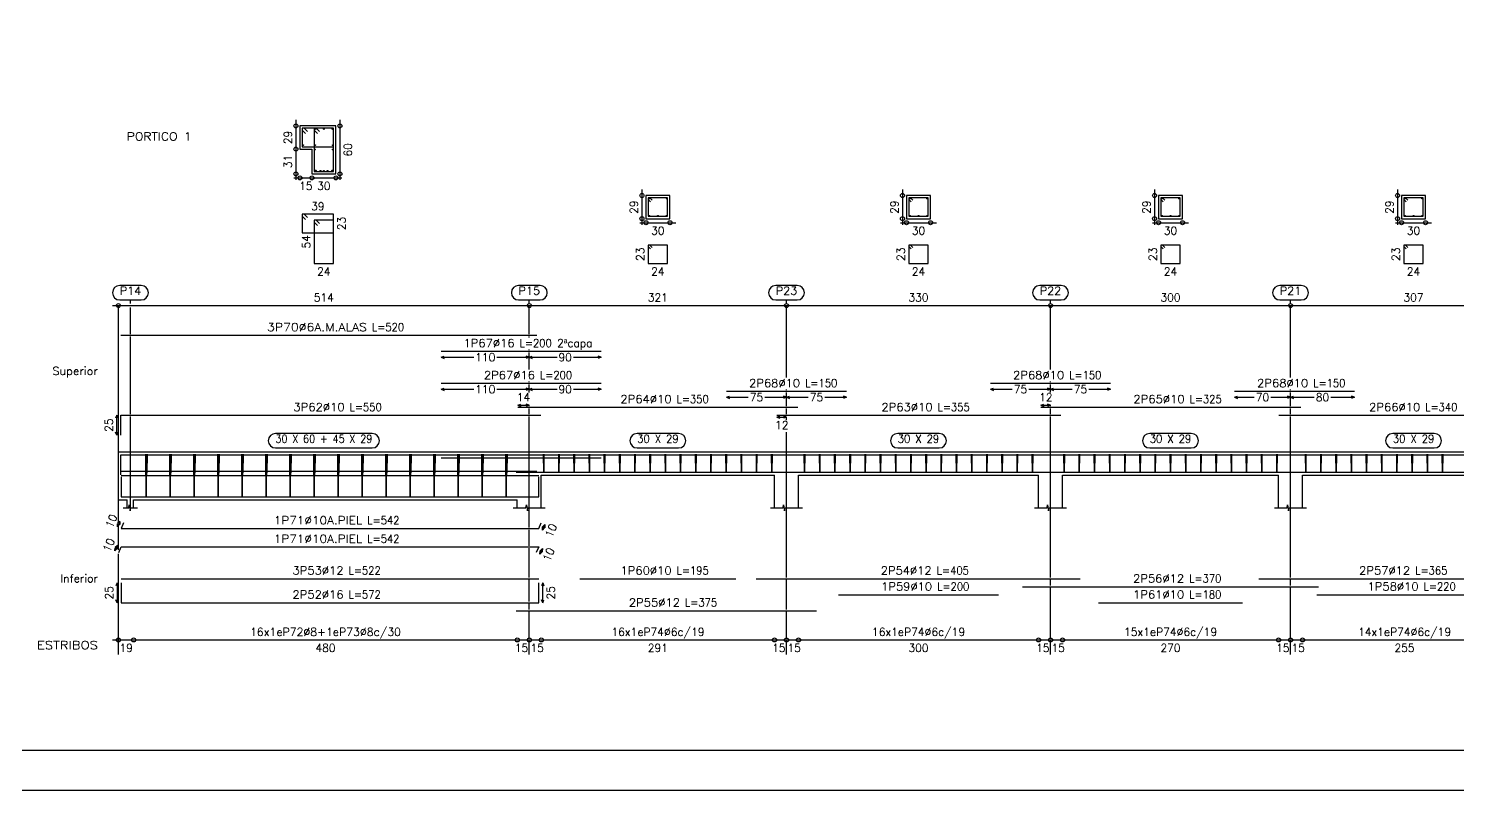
# Model space of a CAD drawing. Header units: millimetres. Extents: x 709.5 to 769, y 350.8 to 392.8.
# Drawn here: x 725.23 to 743.09, y 350.78 to 360.31 of the extents above; entities that cross this region are included whole.
import ezdxf
from ezdxf.enums import TextEntityAlignment as Align

# ---------------------------------------------------------------- set-up
doc = ezdxf.new("R2010")
doc.units = ezdxf.units.MM
doc.linetypes.add('CYPELINEA', pattern=[0])
for name, color, linetype in [('015', 1, 'Continuous'), ('07', 6, 'Continuous'), ('ARM_DENTRO_VIGA', 5, 'Continuous'), ('ARM_ESTRIBOS', 1, 'Continuous'), ('ARM_LONGITUDES', 3, 'CYPELINEA'), ('ARM_TEXTOS', 3, 'CYPELINEA'), ('COT_ARM', 3, 'CYPELINEA'), ('COT_COTAS', 3, 'CYPELINEA'), ('COT_EST', 3, 'CYPELINEA'), ('COT_LIN_APOYOS', 2, 'CYPELINEA'), ('COT_LIN_AUX_COTA', 2, 'CYPELINEA'), ('REF_ESCALA', 3, 'CYPELINEA'), ('REF_NOMBRE', 3, 'CYPELINEA'), ('REF_REFERENCIA', 3, 'CYPELINEA'), ('SEC_CONTORNOS', 2, 'Continuous'), ('SEC_DIM_VIGA', 3, 'CYPELINEA'), ('TXT_EST', 3, 'CYPELINEA'), ('TXT_LONG', 3, 'CYPELINEA')]:
    doc.layers.add(name, color=color, linetype=linetype)
doc.styles.get("Standard").update_dxf_attribs({"font": 'romans.shx'})

# ---------------------------------------------------------------- blocks, each defined once
blk = doc.blocks.new('A0H')
at = {"layer": '015'}
blk.add_lwpolyline([(-1179, -10), (-1179, 831), (10, 831), (10, -10)], close=True, dxfattribs=at)
at = {"layer": '07'}
blk.add_lwpolyline([(-1154, 0), (-1154, 821), (0, 821), (0, 0)], close=True, dxfattribs=at)

msp = doc.modelspace()

# ---------------------------------------------------------------- linework, layer by layer
at = {"layer": 'ARM_DENTRO_VIGA'}
for p, q in [((728.804, 359.052), (728.819, 359.052)), ((728.812, 359.06), (728.812, 359.045)), ((728.911, 359.052), (728.926, 359.052)), ((728.919, 359.06), (728.919, 359.045)), ((729.018, 359.052), (729.033, 359.052)), ((729.026, 359.06), (729.026, 359.045)), ((728.655, 358.85), (728.664, 358.85)), ((728.66, 358.855), (728.66, 358.846)), ((728.799, 358.795), (728.814, 358.795)), ((728.805, 358.85), (728.814, 358.85)), ((728.807, 358.803), (728.807, 358.788)), ((728.81, 358.855), (728.81, 358.846)), ((729.023, 358.85), (729.032, 358.85)), ((729.023, 358.795), (729.038, 358.795)), ((729.028, 358.855), (729.028, 358.846)), ((729.031, 358.803), (729.031, 358.788)), ((728.803, 358.528), (728.827, 358.528)), ((728.815, 358.54), (728.815, 358.516)), ((728.866, 358.528), (728.884, 358.528)), ((728.875, 358.537), (728.875, 358.519)), ((728.91, 358.528), (728.928, 358.528)), ((728.919, 358.537), (728.919, 358.519)), ((728.954, 358.528), (728.972, 358.528)), ((728.963, 358.537), (728.963, 358.519)), ((729.011, 358.528), (729.035, 358.528)), ((729.023, 358.54), (729.023, 358.516)), ((732.977, 358.184), (732.992, 358.184)), ((732.985, 358.192), (732.985, 358.177)), ((733.195, 358.184), (733.21, 358.184)), ((733.203, 358.192), (733.203, 358.177)), ((736.234, 358.184), (736.249, 358.184)), ((736.242, 358.192), (736.242, 358.177)), ((736.452, 358.184), (736.467, 358.184)), ((736.46, 358.192), (736.46, 358.177)), ((739.384, 358.184), (739.399, 358.184)), ((739.392, 358.192), (739.392, 358.177)), ((739.602, 358.184), (739.617, 358.184)), ((739.61, 358.192), (739.61, 358.177)), ((742.422, 358.184), (742.437, 358.184)), ((742.429, 358.192), (742.429, 358.177)), ((742.64, 358.184), (742.655, 358.184)), ((742.647, 358.192), (742.647, 358.177)), ((732.977, 357.966), (732.995, 357.966)), ((732.986, 357.975), (732.986, 357.957)), ((733.086, 357.966), (733.101, 357.966)), ((733.094, 357.974), (733.094, 357.959)), ((733.193, 357.966), (733.211, 357.966)), ((733.202, 357.975), (733.202, 357.957)), ((736.234, 357.966), (736.252, 357.966)), ((736.243, 357.975), (736.243, 357.957)), ((736.343, 357.966), (736.358, 357.966)), ((736.351, 357.974), (736.351, 357.959)), ((736.45, 357.966), (736.468, 357.966)), ((736.459, 357.975), (736.459, 357.957)), ((739.384, 357.966), (739.402, 357.966)), ((739.393, 357.975), (739.393, 357.957)), ((739.493, 357.966), (739.508, 357.966)), ((739.501, 357.974), (739.501, 357.959)), ((739.6, 357.966), (739.618, 357.966)), ((739.609, 357.975), (739.609, 357.957)), ((742.421, 357.966), (742.439, 357.966)), ((742.43, 357.975), (742.43, 357.957)), ((742.531, 357.966), (742.546, 357.966)), ((742.538, 357.974), (742.538, 357.959)), ((742.637, 357.966), (742.655, 357.966)), ((742.646, 357.975), (742.646, 357.957))]:
    msp.add_line(p, q, dxfattribs=at)
for points in [[(726.381, 356.473), (731.581, 356.473)], [(730.386, 356.273), (732.386, 356.273)], [(730.386, 355.873), (732.386, 355.873)], [(733.951, 355.773), (735.451, 355.773)], [(737.251, 355.873), (738.751, 355.873)], [(740.301, 355.773), (741.801, 355.773)], [(726.381, 355.223), (726.381, 355.473), (731.631, 355.473)], [(731.344, 355.573), (734.844, 355.573)], [(734.581, 355.473), (738.131, 355.473)], [(737.881, 355.573), (741.131, 355.573)], [(740.856, 355.473), (744.046, 355.473), (744.046, 355.263)], [(726.381, 354.727), (726.381, 354.977), (731.631, 354.977)], [(730.386, 354.977), (732.386, 354.977)], [(730.386, 354.941), (732.386, 354.941)], [(731.344, 354.979), (734.844, 354.979)], [(733.951, 354.979), (735.451, 354.979)], [(734.581, 354.979), (738.131, 354.979)], [(737.251, 354.979), (738.751, 354.979)], [(737.881, 354.979), (741.131, 354.979)], [(740.301, 354.979), (741.801, 354.979)], [(740.606, 354.761), (744.046, 354.761), (744.046, 354.971)], [(740.856, 354.979), (744.046, 354.979), (744.046, 354.769)], [(726.381, 354.775), (731.581, 354.775)], [(726.384, 354.72), (731.604, 354.72)], [(726.384, 354.72), (731.604, 354.72)], [(726.384, 354.703), (726.384, 354.453), (731.604, 354.453), (731.604, 354.703)], [(731.324, 354.761), (735.074, 354.761)], [(732.119, 354.761), (734.069, 354.761)], [(734.321, 354.761), (738.371, 354.761)], [(735.351, 354.761), (737.351, 354.761)], [(737.651, 354.761), (741.351, 354.761)], [(738.601, 354.761), (740.401, 354.761)], [(741.331, 354.761), (743.531, 354.761)], [(726.384, 354.453), (731.604, 354.453)], [(726.414, 354.127), (726.384, 354.057), (731.604, 354.057), (731.634, 354.127)], [(726.354, 353.757), (726.384, 353.827), (731.604, 353.827), (731.574, 353.757)], [(740.606, 353.43), (744.046, 353.43), (744.046, 353.64)], [(726.384, 353.43), (731.604, 353.43)], [(732.119, 353.43), (734.069, 353.43)], [(734.321, 353.43), (738.371, 353.43)], [(726.384, 353.38), (726.384, 353.13), (731.604, 353.13), (731.604, 353.38)], [(737.651, 353.33), (741.351, 353.33)], [(735.351, 353.23), (737.351, 353.23)], [(738.601, 353.13), (740.401, 353.13)], [(741.331, 353.23), (743.531, 353.23)], [(731.324, 353.03), (735.074, 353.03)]]:
    msp.add_lwpolyline(points, dxfattribs=at)
for centre, radius in [((728.812, 359.052), 0.005), ((728.919, 359.052), 0.005), ((729.026, 359.052), 0.005), ((728.66, 358.85), 0.003), ((728.807, 358.795), 0.005), ((728.81, 358.85), 0.003), ((729.028, 358.85), 0.003), ((729.031, 358.795), 0.005), ((728.815, 358.528), 0.008), ((728.875, 358.528), 0.006), ((728.919, 358.528), 0.006), ((728.963, 358.528), 0.006), ((729.023, 358.528), 0.008), ((732.985, 358.184), 0.005), ((733.203, 358.184), 0.005), ((736.242, 358.184), 0.005), ((736.46, 358.184), 0.005), ((739.392, 358.184), 0.005), ((739.61, 358.184), 0.005), ((742.429, 358.184), 0.005), ((742.647, 358.184), 0.005), ((732.986, 357.966), 0.006), ((733.094, 357.966), 0.005), ((733.202, 357.966), 0.006), ((736.243, 357.966), 0.006), ((736.351, 357.966), 0.005), ((736.459, 357.966), 0.006), ((739.393, 357.966), 0.006), ((739.501, 357.966), 0.005), ((739.609, 357.966), 0.006), ((742.43, 357.966), 0.006), ((742.538, 357.966), 0.005), ((742.646, 357.966), 0.006)]:
    msp.add_circle(centre, radius, dxfattribs=at)
at = {"layer": 'ARM_ESTRIBOS'}
for points in [[(728.712, 359.021), (728.673, 359.06), (728.649, 359.06), (728.649, 358.83), (729.039, 358.83), (729.039, 359.06), (728.649, 359.06), (728.649, 359.036), (728.688, 358.997)], [(728.862, 359.021), (728.823, 359.06), (728.799, 359.06), (728.799, 358.52), (729.039, 358.52), (729.039, 359.06), (728.799, 359.06), (728.799, 359.036), (728.838, 358.997)], [(733.021, 358.161), (732.992, 358.19), (732.974, 358.19), (732.974, 357.96), (733.214, 357.96), (733.214, 358.19), (732.974, 358.19), (732.974, 358.172), (733.003, 358.143)], [(736.278, 358.161), (736.249, 358.19), (736.231, 358.19), (736.231, 357.96), (736.471, 357.96), (736.471, 358.19), (736.231, 358.19), (736.231, 358.172), (736.26, 358.143)], [(739.428, 358.161), (739.399, 358.19), (739.381, 358.19), (739.381, 357.96), (739.621, 357.96), (739.621, 358.19), (739.381, 358.19), (739.381, 358.172), (739.41, 358.143)], [(742.466, 358.161), (742.436, 358.19), (742.418, 358.19), (742.418, 357.96), (742.658, 357.96), (742.658, 358.19), (742.418, 358.19), (742.418, 358.172), (742.448, 358.143)], [(728.712, 357.946), (728.673, 357.985), (728.649, 357.985), (728.649, 357.755), (729.039, 357.755), (729.039, 357.985), (728.649, 357.985), (728.649, 357.961), (728.688, 357.922)], [(728.862, 357.871), (728.823, 357.91), (728.799, 357.91), (728.799, 357.37), (729.039, 357.37), (729.039, 357.91), (728.799, 357.91), (728.799, 357.886), (728.838, 357.847)], [(733.021, 357.571), (732.992, 357.6), (732.974, 357.6), (732.974, 357.37), (733.214, 357.37), (733.214, 357.6), (732.974, 357.6), (732.974, 357.582), (733.003, 357.553)], [(736.278, 357.571), (736.249, 357.6), (736.231, 357.6), (736.231, 357.37), (736.471, 357.37), (736.471, 357.6), (736.231, 357.6), (736.231, 357.582), (736.26, 357.553)], [(739.428, 357.571), (739.399, 357.6), (739.381, 357.6), (739.381, 357.37), (739.621, 357.37), (739.621, 357.6), (739.381, 357.6), (739.381, 357.582), (739.41, 357.553)], [(742.466, 357.571), (742.436, 357.6), (742.418, 357.6), (742.418, 357.37), (742.658, 357.37), (742.658, 357.6), (742.418, 357.6), (742.418, 357.582), (742.448, 357.553)], [(726.701, 354.946), (726.701, 354.985), (726.697, 354.445), (726.693, 354.985), (726.693, 354.961), (726.693, 354.922)], [(726.711, 354.946), (726.711, 354.985), (726.707, 354.755), (726.703, 354.985), (726.702, 354.961), (726.702, 354.922)], [(727.001, 354.946), (727.001, 354.985), (726.997, 354.445), (726.993, 354.985), (726.993, 354.961), (726.993, 354.922)], [(727.011, 354.946), (727.011, 354.985), (727.007, 354.755), (727.003, 354.985), (727.002, 354.961), (727.002, 354.922)], [(727.301, 354.946), (727.301, 354.985), (727.297, 354.445), (727.293, 354.985), (727.293, 354.961), (727.293, 354.922)], [(727.311, 354.946), (727.311, 354.985), (727.307, 354.755), (727.303, 354.985), (727.302, 354.961), (727.302, 354.922)], [(727.601, 354.946), (727.601, 354.985), (727.597, 354.445), (727.593, 354.985), (727.593, 354.961), (727.593, 354.922)], [(727.611, 354.946), (727.611, 354.985), (727.607, 354.755), (727.603, 354.985), (727.602, 354.961), (727.602, 354.922)], [(727.901, 354.946), (727.901, 354.985), (727.897, 354.445), (727.893, 354.985), (727.893, 354.961), (727.893, 354.922)], [(727.911, 354.946), (727.911, 354.985), (727.907, 354.755), (727.903, 354.985), (727.902, 354.961), (727.902, 354.922)], [(728.201, 354.946), (728.201, 354.985), (728.197, 354.445), (728.193, 354.985), (728.193, 354.961), (728.193, 354.922)], [(728.211, 354.946), (728.211, 354.985), (728.207, 354.755), (728.203, 354.985), (728.202, 354.961), (728.202, 354.922)], [(728.501, 354.946), (728.501, 354.985), (728.497, 354.445), (728.493, 354.985), (728.493, 354.961), (728.493, 354.922)], [(728.511, 354.946), (728.511, 354.985), (728.507, 354.755), (728.503, 354.985), (728.502, 354.961), (728.502, 354.922)], [(728.801, 354.946), (728.801, 354.985), (728.797, 354.445), (728.793, 354.985), (728.793, 354.961), (728.793, 354.922)], [(728.811, 354.946), (728.811, 354.985), (728.807, 354.755), (728.803, 354.985), (728.802, 354.961), (728.802, 354.922)], [(729.101, 354.946), (729.101, 354.985), (729.097, 354.445), (729.093, 354.985), (729.093, 354.961), (729.093, 354.922)], [(729.111, 354.946), (729.111, 354.985), (729.107, 354.755), (729.103, 354.985), (729.102, 354.961), (729.102, 354.922)], [(729.401, 354.946), (729.401, 354.985), (729.397, 354.445), (729.393, 354.985), (729.393, 354.961), (729.393, 354.922)], [(729.411, 354.946), (729.411, 354.985), (729.407, 354.755), (729.403, 354.985), (729.402, 354.961), (729.402, 354.922)], [(729.701, 354.946), (729.701, 354.985), (729.697, 354.445), (729.693, 354.985), (729.693, 354.961), (729.693, 354.922)], [(729.711, 354.946), (729.711, 354.985), (729.707, 354.755), (729.703, 354.985), (729.702, 354.961), (729.702, 354.922)], [(730.001, 354.946), (730.001, 354.985), (729.997, 354.445), (729.993, 354.985), (729.993, 354.961), (729.993, 354.922)], [(730.011, 354.946), (730.011, 354.985), (730.007, 354.755), (730.003, 354.985), (730.002, 354.961), (730.002, 354.922)], [(730.301, 354.946), (730.301, 354.985), (730.297, 354.445), (730.293, 354.985), (730.293, 354.961), (730.293, 354.922)], [(730.311, 354.946), (730.311, 354.985), (730.307, 354.755), (730.303, 354.985), (730.302, 354.961), (730.302, 354.922)], [(730.601, 354.946), (730.601, 354.985), (730.597, 354.445), (730.593, 354.985), (730.593, 354.961), (730.593, 354.922)], [(730.611, 354.946), (730.611, 354.985), (730.607, 354.755), (730.603, 354.985), (730.602, 354.961), (730.602, 354.922)], [(730.901, 354.946), (730.901, 354.985), (730.897, 354.445), (730.893, 354.985), (730.893, 354.961), (730.893, 354.922)], [(730.911, 354.946), (730.911, 354.985), (730.907, 354.755), (730.903, 354.985), (730.902, 354.961), (730.902, 354.922)], [(731.201, 354.946), (731.201, 354.985), (731.197, 354.445), (731.193, 354.985), (731.193, 354.961), (731.193, 354.922)], [(731.211, 354.946), (731.211, 354.985), (731.207, 354.755), (731.203, 354.985), (731.202, 354.961), (731.202, 354.922)], [(731.67, 354.956), (731.67, 354.985), (731.667, 354.755), (731.664, 354.985), (731.663, 354.967), (731.663, 354.938)], [(731.86, 354.956), (731.86, 354.985), (731.857, 354.755), (731.854, 354.985), (731.853, 354.967), (731.853, 354.938)], [(732.05, 354.956), (732.05, 354.985), (732.047, 354.755), (732.044, 354.985), (732.043, 354.967), (732.043, 354.938)], [(732.24, 354.956), (732.24, 354.985), (732.237, 354.755), (732.234, 354.985), (732.233, 354.967), (732.233, 354.938)], [(732.43, 354.956), (732.43, 354.985), (732.427, 354.755), (732.424, 354.985), (732.423, 354.967), (732.423, 354.938)], [(732.62, 354.956), (732.62, 354.985), (732.617, 354.755), (732.614, 354.985), (732.613, 354.967), (732.613, 354.938)], [(732.81, 354.956), (732.81, 354.985), (732.807, 354.755), (732.804, 354.985), (732.803, 354.967), (732.803, 354.938)], [(733, 354.956), (733, 354.985), (732.997, 354.755), (732.994, 354.985), (732.993, 354.967), (732.993, 354.938)], [(733.19, 354.956), (733.19, 354.985), (733.187, 354.755), (733.184, 354.985), (733.183, 354.967), (733.183, 354.938)], [(733.38, 354.956), (733.38, 354.985), (733.377, 354.755), (733.374, 354.985), (733.373, 354.967), (733.373, 354.938)], [(733.57, 354.956), (733.57, 354.985), (733.567, 354.755), (733.564, 354.985), (733.563, 354.967), (733.563, 354.938)], [(733.76, 354.956), (733.76, 354.985), (733.757, 354.755), (733.754, 354.985), (733.753, 354.967), (733.753, 354.938)], [(733.95, 354.956), (733.95, 354.985), (733.947, 354.755), (733.944, 354.985), (733.943, 354.967), (733.943, 354.938)], [(734.14, 354.956), (734.14, 354.985), (734.137, 354.755), (734.134, 354.985), (734.133, 354.967), (734.133, 354.938)], [(734.33, 354.956), (734.33, 354.985), (734.327, 354.755), (734.324, 354.985), (734.323, 354.967), (734.323, 354.938)], [(734.52, 354.956), (734.52, 354.985), (734.517, 354.755), (734.514, 354.985), (734.513, 354.967), (734.513, 354.938)], [(734.929, 354.956), (734.929, 354.985), (734.926, 354.755), (734.923, 354.985), (734.923, 354.967), (734.923, 354.938)], [(735.119, 354.956), (735.119, 354.985), (735.116, 354.755), (735.113, 354.985), (735.113, 354.967), (735.113, 354.938)], [(735.309, 354.956), (735.309, 354.985), (735.306, 354.755), (735.303, 354.985), (735.303, 354.967), (735.303, 354.938)], [(735.499, 354.956), (735.499, 354.985), (735.496, 354.755), (735.493, 354.985), (735.493, 354.967), (735.493, 354.938)], [(735.689, 354.956), (735.689, 354.985), (735.686, 354.755), (735.683, 354.985), (735.683, 354.967), (735.683, 354.938)], [(735.879, 354.956), (735.879, 354.985), (735.876, 354.755), (735.873, 354.985), (735.873, 354.967), (735.873, 354.938)], [(736.069, 354.956), (736.069, 354.985), (736.066, 354.755), (736.063, 354.985), (736.063, 354.967), (736.063, 354.938)], [(736.259, 354.956), (736.259, 354.985), (736.256, 354.755), (736.253, 354.985), (736.253, 354.967), (736.253, 354.938)], [(736.449, 354.956), (736.449, 354.985), (736.446, 354.755), (736.443, 354.985), (736.443, 354.967), (736.443, 354.938)], [(736.639, 354.956), (736.639, 354.985), (736.636, 354.755), (736.633, 354.985), (736.633, 354.967), (736.633, 354.938)], [(736.829, 354.956), (736.829, 354.985), (736.826, 354.755), (736.823, 354.985), (736.823, 354.967), (736.823, 354.938)], [(737.019, 354.956), (737.019, 354.985), (737.016, 354.755), (737.013, 354.985), (737.013, 354.967), (737.013, 354.938)], [(737.209, 354.956), (737.209, 354.985), (737.206, 354.755), (737.203, 354.985), (737.203, 354.967), (737.203, 354.938)], [(737.399, 354.956), (737.399, 354.985), (737.396, 354.755), (737.393, 354.985), (737.393, 354.967), (737.393, 354.938)], [(737.589, 354.956), (737.589, 354.985), (737.586, 354.755), (737.583, 354.985), (737.583, 354.967), (737.583, 354.938)], [(737.779, 354.956), (737.779, 354.985), (737.776, 354.755), (737.773, 354.985), (737.773, 354.967), (737.773, 354.938)], [(738.174, 354.956), (738.174, 354.985), (738.171, 354.755), (738.168, 354.985), (738.168, 354.967), (738.168, 354.938)], [(738.364, 354.956), (738.364, 354.985), (738.361, 354.755), (738.358, 354.985), (738.358, 354.967), (738.358, 354.938)], [(738.554, 354.956), (738.554, 354.985), (738.551, 354.755), (738.548, 354.985), (738.548, 354.967), (738.548, 354.938)], [(738.744, 354.956), (738.744, 354.985), (738.741, 354.755), (738.738, 354.985), (738.738, 354.967), (738.738, 354.938)], [(738.934, 354.956), (738.934, 354.985), (738.931, 354.755), (738.928, 354.985), (738.928, 354.967), (738.928, 354.938)], [(739.124, 354.956), (739.124, 354.985), (739.121, 354.755), (739.118, 354.985), (739.118, 354.967), (739.118, 354.938)], [(739.314, 354.956), (739.314, 354.985), (739.311, 354.755), (739.308, 354.985), (739.308, 354.967), (739.308, 354.938)], [(739.504, 354.956), (739.504, 354.985), (739.501, 354.755), (739.498, 354.985), (739.498, 354.967), (739.498, 354.938)], [(739.694, 354.956), (739.694, 354.985), (739.691, 354.755), (739.688, 354.985), (739.688, 354.967), (739.688, 354.938)], [(739.884, 354.956), (739.884, 354.985), (739.881, 354.755), (739.878, 354.985), (739.878, 354.967), (739.878, 354.938)], [(740.074, 354.956), (740.074, 354.985), (740.071, 354.755), (740.068, 354.985), (740.068, 354.967), (740.068, 354.938)], [(740.264, 354.956), (740.264, 354.985), (740.261, 354.755), (740.258, 354.985), (740.258, 354.967), (740.258, 354.938)], [(740.454, 354.956), (740.454, 354.985), (740.451, 354.755), (740.448, 354.985), (740.448, 354.967), (740.448, 354.938)], [(740.644, 354.956), (740.644, 354.985), (740.641, 354.755), (740.638, 354.985), (740.638, 354.967), (740.638, 354.938)], [(740.834, 354.956), (740.834, 354.985), (740.831, 354.755), (740.828, 354.985), (740.828, 354.967), (740.828, 354.938)], [(741.194, 354.956), (741.194, 354.985), (741.191, 354.755), (741.188, 354.985), (741.188, 354.967), (741.188, 354.938)], [(741.384, 354.956), (741.384, 354.985), (741.381, 354.755), (741.378, 354.985), (741.378, 354.967), (741.378, 354.938)], [(741.574, 354.956), (741.574, 354.985), (741.571, 354.755), (741.568, 354.985), (741.568, 354.967), (741.568, 354.938)], [(741.764, 354.956), (741.764, 354.985), (741.761, 354.755), (741.758, 354.985), (741.758, 354.967), (741.758, 354.938)], [(741.954, 354.956), (741.954, 354.985), (741.951, 354.755), (741.948, 354.985), (741.948, 354.967), (741.948, 354.938)], [(742.144, 354.956), (742.144, 354.985), (742.141, 354.755), (742.138, 354.985), (742.138, 354.967), (742.138, 354.938)], [(742.334, 354.956), (742.334, 354.985), (742.331, 354.755), (742.328, 354.985), (742.328, 354.967), (742.328, 354.938)], [(742.524, 354.956), (742.524, 354.985), (742.521, 354.755), (742.518, 354.985), (742.518, 354.967), (742.518, 354.938)], [(742.714, 354.956), (742.714, 354.985), (742.711, 354.755), (742.708, 354.985), (742.708, 354.967), (742.708, 354.938)], [(742.904, 354.956), (742.904, 354.985), (742.901, 354.755), (742.898, 354.985), (742.898, 354.967), (742.898, 354.938)]]:
    msp.add_lwpolyline(points, dxfattribs=at)
at = {"layer": 'ARM_LONGITUDES'}
for p, q in [((726.331, 355.473), (726.316, 355.435)), ((726.331, 355.473), (726.346, 355.435)), ((726.331, 355.223), (726.331, 355.473)), ((726.331, 355.223), (726.316, 355.26)), ((726.331, 355.223), (726.346, 355.26)), ((726.368, 354.147), (726.338, 354.077)), ((726.368, 354.147), (726.339, 354.119)), ((726.368, 354.147), (726.367, 354.107)), ((726.338, 354.077), (726.339, 354.118)), ((726.338, 354.077), (726.366, 354.106)), ((731.65, 354.038), (731.68, 354.108)), ((731.65, 354.038), (731.651, 354.078)), ((731.65, 354.038), (731.678, 354.066)), ((731.68, 354.108), (731.651, 354.079)), ((731.68, 354.108), (731.679, 354.067)), ((726.308, 353.777), (726.338, 353.847)), ((726.308, 353.777), (726.309, 353.818)), ((726.308, 353.777), (726.336, 353.806)), ((726.338, 353.847), (726.309, 353.819)), ((726.338, 353.847), (726.337, 353.807)), ((731.65, 353.808), (731.62, 353.738)), ((731.65, 353.808), (731.621, 353.779)), ((731.65, 353.808), (731.649, 353.767)), ((731.62, 353.738), (731.621, 353.778)), ((731.62, 353.738), (731.648, 353.766)), ((726.334, 353.38), (726.319, 353.343)), ((726.334, 353.38), (726.349, 353.343)), ((726.334, 353.38), (726.334, 353.13)), ((731.654, 353.38), (731.639, 353.343)), ((731.654, 353.13), (731.654, 353.38)), ((731.654, 353.38), (731.669, 353.343)), ((726.334, 353.13), (726.319, 353.168)), ((726.334, 353.13), (726.349, 353.168)), ((731.654, 353.13), (731.639, 353.168)), ((731.654, 353.13), (731.669, 353.168))]:
    msp.add_line(p, q, dxfattribs=at)
at = {"layer": 'COT_ARM'}
for p, q in [((730.386, 356.198), (730.424, 356.213)), ((730.386, 356.198), (730.792, 356.198)), ((730.386, 356.198), (730.424, 356.183)), ((731.081, 356.198), (731.486, 356.198)), ((731.486, 356.198), (731.449, 356.213)), ((731.486, 356.198), (731.449, 356.183)), ((731.486, 356.198), (731.524, 356.213)), ((731.486, 356.198), (731.834, 356.198)), ((731.486, 356.198), (731.524, 356.183)), ((732.039, 356.198), (732.386, 356.198)), ((732.386, 356.198), (732.349, 356.213)), ((732.386, 356.198), (732.349, 356.183)), ((730.386, 355.798), (730.424, 355.813)), ((730.386, 355.798), (730.792, 355.798)), ((730.386, 355.798), (730.424, 355.783)), ((731.081, 355.798), (731.486, 355.798)), ((731.486, 355.798), (731.449, 355.813)), ((731.486, 355.798), (731.449, 355.783)), ((731.486, 355.798), (731.524, 355.813)), ((731.486, 355.798), (731.834, 355.798)), ((731.486, 355.798), (731.524, 355.783)), ((732.039, 355.798), (732.386, 355.798)), ((732.386, 355.798), (732.349, 355.813)), ((732.386, 355.798), (732.349, 355.783)), ((737.251, 355.798), (737.288, 355.813)), ((737.251, 355.798), (737.523, 355.798)), ((737.251, 355.798), (737.288, 355.783)), ((737.728, 355.798), (738.001, 355.798)), ((738.001, 355.798), (737.963, 355.813)), ((738.001, 355.798), (737.963, 355.783)), ((738.001, 355.798), (738.038, 355.813)), ((738.001, 355.798), (738.273, 355.798)), ((738.001, 355.798), (738.038, 355.783)), ((738.479, 355.798), (738.751, 355.798)), ((738.751, 355.798), (738.713, 355.813)), ((738.751, 355.798), (738.713, 355.783)), ((731.344, 355.598), (731.381, 355.613)), ((731.344, 355.598), (731.486, 355.598)), ((731.344, 355.598), (731.381, 355.583)), ((731.486, 355.598), (731.449, 355.613)), ((731.486, 355.598), (731.449, 355.583)), ((733.951, 355.698), (733.988, 355.713)), ((733.951, 355.698), (734.223, 355.698)), ((733.951, 355.698), (733.988, 355.683)), ((734.429, 355.698), (734.701, 355.698)), ((734.701, 355.698), (734.663, 355.713)), ((734.701, 355.698), (734.663, 355.683)), ((734.701, 355.698), (734.738, 355.713)), ((734.701, 355.698), (734.973, 355.698)), ((734.701, 355.698), (734.738, 355.683)), ((735.179, 355.698), (735.451, 355.698)), ((735.451, 355.698), (735.413, 355.713)), ((735.451, 355.698), (735.413, 355.683)), ((737.881, 355.598), (737.918, 355.613)), ((737.881, 355.598), (738.001, 355.598)), ((737.881, 355.598), (737.918, 355.583)), ((738.001, 355.598), (737.963, 355.613)), ((738.001, 355.598), (737.963, 355.583)), ((740.301, 355.698), (740.338, 355.713)), ((740.301, 355.698), (740.548, 355.698)), ((740.301, 355.698), (740.338, 355.683)), ((740.753, 355.698), (741.001, 355.698)), ((741.001, 355.698), (740.963, 355.713)), ((741.001, 355.698), (740.963, 355.683)), ((741.001, 355.698), (741.038, 355.713)), ((741.001, 355.698), (741.298, 355.698)), ((741.001, 355.698), (741.038, 355.683)), ((741.504, 355.698), (741.801, 355.698)), ((741.801, 355.698), (741.763, 355.713)), ((741.801, 355.698), (741.763, 355.683)), ((734.581, 355.45), (734.618, 355.465)), ((734.581, 355.45), (734.701, 355.45)), ((734.581, 355.45), (734.618, 355.435)), ((734.701, 355.45), (734.663, 355.465)), ((734.701, 355.45), (734.663, 355.435))]:
    msp.add_line(p, q, dxfattribs=at)
at = {"layer": 'COT_COTAS'}
for p, q in [((726.276, 356.845), (731.486, 356.845)), ((731.486, 356.845), (734.701, 356.845)), ((734.701, 356.845), (738.001, 356.845)), ((738.001, 356.845), (741.001, 356.845)), ((741.001, 356.845), (744.151, 356.845))]:
    msp.add_line(p, q, dxfattribs=at)
for centre in [(726.351, 356.845), (731.486, 356.845), (734.701, 356.845), (738.001, 356.845), (741.001, 356.845)]:
    msp.add_circle(centre, 0.025, dxfattribs=at)
at = {"layer": 'COT_EST'}
for p, q in [((726.276, 352.665), (726.541, 352.665)), ((726.541, 352.665), (731.336, 352.665)), ((731.336, 352.665), (731.486, 352.665)), ((731.486, 352.665), (731.636, 352.665)), ((731.636, 352.665), (734.551, 352.665)), ((734.551, 352.665), (734.701, 352.665)), ((734.701, 352.665), (734.851, 352.665)), ((734.851, 352.665), (737.851, 352.665)), ((737.851, 352.665), (738.001, 352.665)), ((738.001, 352.665), (738.151, 352.665)), ((738.151, 352.665), (740.851, 352.665)), ((740.851, 352.665), (741.001, 352.665)), ((741.001, 352.665), (741.151, 352.665)), ((741.151, 352.665), (743.701, 352.665))]:
    msp.add_line(p, q, dxfattribs=at)
for centre in [(726.351, 352.665), (726.541, 352.665), (731.336, 352.665), (731.486, 352.665), (731.636, 352.665), (734.551, 352.665), (734.701, 352.665), (734.851, 352.665), (737.851, 352.665), (738.001, 352.665), (738.151, 352.665), (740.851, 352.665), (741.001, 352.665), (741.151, 352.665)]:
    msp.add_circle(centre, 0.025, dxfattribs=at)
at = {"layer": 'COT_LIN_APOYOS'}
for p, q in [((726.351, 356.833), (726.351, 356.845)), ((726.351, 356.645), (726.351, 356.833)), ((731.486, 356.645), (731.486, 356.833)), ((734.701, 356.645), (734.701, 356.833)), ((738.001, 356.645), (738.001, 356.833)), ((741.001, 356.645), (741.001, 356.833)), ((726.351, 355.245), (726.351, 356.645)), ((731.486, 356.488), (731.486, 356.645)), ((734.701, 355.945), (734.701, 356.645)), ((738.001, 356.045), (738.001, 356.645)), ((741.001, 355.945), (741.001, 356.645)), ((731.486, 356.445), (731.486, 356.458)), ((731.486, 356.288), (731.486, 356.295)), ((731.486, 356.205), (731.486, 356.258)), ((731.486, 356.045), (731.486, 356.19)), ((731.486, 355.888), (731.486, 355.895)), ((731.486, 355.805), (731.486, 355.858)), ((731.486, 355.758), (731.486, 355.79)), ((734.701, 355.788), (734.701, 355.795)), ((734.701, 355.705), (734.701, 355.758)), ((738.001, 355.888), (738.001, 355.895)), ((738.001, 355.805), (738.001, 355.858)), ((738.001, 355.758), (738.001, 355.79)), ((741.001, 355.788), (741.001, 355.795)), ((741.001, 355.705), (741.001, 355.758)), ((731.486, 355.588), (731.486, 355.59)), ((734.701, 355.588), (734.701, 355.69)), ((738.001, 355.588), (738.001, 355.59)), ((741.001, 355.588), (741.001, 355.69)), ((731.486, 355.488), (731.486, 355.558)), ((731.486, 355.245), (731.486, 355.458)), ((734.701, 355.488), (734.701, 355.558)), ((734.701, 355.41), (734.701, 355.443)), ((738.001, 355.488), (738.001, 355.558)), ((738.001, 355.245), (738.001, 355.458)), ((741.001, 355.488), (741.001, 355.558)), ((741.001, 355.245), (741.001, 355.458)), ((726.351, 354.23), (726.351, 355.245)), ((731.486, 354.23), (731.486, 355.245)), ((734.701, 355.245), (734.701, 355.26)), ((734.701, 354.23), (734.701, 355.245)), ((738.001, 354.23), (738.001, 355.245)), ((741.001, 354.23), (741.001, 355.245)), ((726.351, 354.13), (726.351, 354.23)), ((731.486, 354.072), (731.486, 354.23)), ((734.701, 353.655), (734.701, 354.23)), ((738.001, 353.655), (738.001, 354.23)), ((741.001, 353.655), (741.001, 354.23)), ((726.351, 353.79), (726.351, 354.095)), ((731.486, 353.842), (731.486, 354.042)), ((731.486, 353.655), (731.486, 353.812)), ((726.351, 353.655), (726.351, 353.742)), ((726.351, 352.815), (726.351, 353.655)), ((731.486, 353.445), (731.486, 353.655)), ((734.701, 353.445), (734.701, 353.655)), ((738.001, 353.445), (738.001, 353.655)), ((741.001, 353.445), (741.001, 353.655)), ((731.486, 353.145), (731.486, 353.415)), ((734.701, 353.045), (734.701, 353.415)), ((738.001, 353.345), (738.001, 353.415)), ((738.001, 352.815), (738.001, 353.315)), ((741.001, 353.345), (741.001, 353.415)), ((741.001, 352.815), (741.001, 353.315)), ((731.486, 353.045), (731.486, 353.115)), ((731.486, 352.815), (731.486, 353.015)), ((734.701, 352.815), (734.701, 353.015)), ((726.351, 352.678), (726.351, 352.815)), ((731.486, 352.678), (731.486, 352.815)), ((734.701, 352.678), (734.701, 352.815)), ((738.001, 352.678), (738.001, 352.815)), ((741.001, 352.678), (741.001, 352.815)), ((726.351, 352.653), (726.351, 352.678)), ((726.351, 352.485), (726.351, 352.653)), ((731.486, 352.485), (731.486, 352.653)), ((734.701, 352.485), (734.701, 352.653)), ((738.001, 352.485), (738.001, 352.653)), ((741.001, 352.485), (741.001, 352.653))]:
    msp.add_line(p, q, dxfattribs=at)
at = {"layer": 'COT_LIN_AUX_COTA'}
for p, q in [((726.501, 356.87), (726.501, 356.915)), ((731.486, 356.87), (731.486, 356.915)), ((734.701, 356.87), (734.701, 356.915)), ((738.001, 356.87), (738.001, 356.915)), ((741.001, 356.87), (741.001, 356.915)), ((726.501, 356.645), (726.501, 356.82)), ((726.501, 356.488), (726.501, 356.645)), ((726.501, 355.488), (726.501, 356.458)), ((726.501, 355.245), (726.501, 355.458)), ((726.501, 354.29), (726.501, 355.245))]:
    msp.add_line(p, q, dxfattribs=at)
at = {"layer": 'REF_NOMBRE'}
for p, q in [((729.523, 355.245), (728.314, 355.245)), ((733.353, 355.245), (732.834, 355.245)), ((736.61, 355.245), (736.091, 355.245)), ((739.76, 355.245), (739.241, 355.245)), ((742.798, 355.245), (742.279, 355.245)), ((728.314, 355.065), (729.523, 355.065)), ((732.834, 355.065), (733.353, 355.065)), ((736.091, 355.065), (736.61, 355.065)), ((739.241, 355.065), (739.76, 355.065)), ((742.279, 355.065), (742.798, 355.065))]:
    msp.add_line(p, q, dxfattribs=at)
for centre, start, end in [((728.314, 355.155), 90, 270), ((729.523, 355.155), 270, 90), ((732.834, 355.155), 90, 270), ((733.353, 355.155), 270, 90), ((736.091, 355.155), 90, 270), ((736.61, 355.155), 270, 90), ((739.241, 355.155), 90, 270), ((739.76, 355.155), 270, 90), ((742.279, 355.155), 90, 270), ((742.798, 355.155), 270, 90)]:
    msp.add_arc(centre, 0.09, start, end, dxfattribs=at)
at = {"layer": 'REF_REFERENCIA'}
for p, q in [((726.636, 357.095), (726.367, 357.095)), ((731.621, 357.095), (731.352, 357.095)), ((734.835, 357.095), (734.567, 357.095)), ((738.135, 357.095), (737.867, 357.095)), ((741.135, 357.095), (740.867, 357.095)), ((726.367, 356.915), (726.636, 356.915)), ((731.352, 356.915), (731.621, 356.915)), ((734.567, 356.915), (734.835, 356.915)), ((737.867, 356.915), (738.135, 356.915)), ((740.867, 356.915), (741.135, 356.915))]:
    msp.add_line(p, q, dxfattribs=at)
for centre, start, end in [((726.367, 357.005), 90, 270), ((726.636, 357.005), 270, 90), ((731.352, 357.005), 90, 270), ((731.621, 357.005), 270, 90), ((734.567, 357.005), 90, 270), ((734.835, 357.005), 270, 90), ((737.867, 357.005), 90, 270), ((738.135, 357.005), 270, 90), ((740.867, 357.005), 90, 270), ((741.135, 357.005), 270, 90)]:
    msp.add_arc(centre, 0.09, start, end, dxfattribs=at)
at = {"layer": 'SEC_CONTORNOS'}
for p, q in [((726.351, 354.415), (726.351, 355.015)), ((726.351, 355.015), (726.461, 355.015)), ((726.461, 355.015), (726.541, 355.015)), ((726.461, 355.015), (726.541, 355.015)), ((726.541, 355.015), (731.336, 355.015)), ((731.336, 355.015), (731.486, 355.015)), ((731.336, 355.015), (731.486, 355.015)), ((731.486, 355.015), (731.636, 355.015)), ((731.486, 355.015), (731.636, 355.015)), ((731.636, 355.015), (734.551, 355.015)), ((734.551, 355.015), (734.701, 355.015)), ((734.551, 355.015), (734.701, 355.015)), ((734.701, 355.015), (734.851, 355.015)), ((734.701, 355.015), (734.851, 355.015)), ((734.851, 355.015), (737.851, 355.015)), ((737.851, 355.015), (738.001, 355.015)), ((737.851, 355.015), (738.001, 355.015)), ((738.001, 355.015), (738.151, 355.015)), ((738.001, 355.015), (738.151, 355.015)), ((738.151, 355.015), (740.851, 355.015)), ((740.851, 355.015), (741.001, 355.015)), ((740.851, 355.015), (741.001, 355.015)), ((741.001, 355.015), (741.151, 355.015)), ((741.001, 355.015), (741.151, 355.015)), ((741.151, 355.015), (743.701, 355.015)), ((731.636, 354.725), (734.551, 354.725)), ((731.636, 354.315), (731.636, 354.725)), ((734.551, 354.315), (734.551, 354.725)), ((734.851, 354.725), (737.851, 354.725)), ((734.851, 354.315), (734.851, 354.725)), ((737.851, 354.315), (737.851, 354.725)), ((738.151, 354.725), (740.851, 354.725)), ((738.151, 354.315), (738.151, 354.725)), ((740.851, 354.315), (740.851, 354.725)), ((741.151, 354.725), (743.701, 354.725)), ((741.151, 354.315), (741.151, 354.725)), ((726.351, 354.415), (726.461, 354.415)), ((726.461, 354.315), (726.461, 354.415)), ((726.481, 354.315), (726.487, 354.353)), ((726.487, 354.353), (726.499, 354.278)), ((726.541, 354.415), (731.336, 354.415)), ((726.541, 354.315), (726.541, 354.415)), ((731.336, 354.315), (731.336, 354.415)), ((731.444, 354.315), (731.45, 354.353)), ((731.45, 354.353), (731.462, 354.278)), ((734.658, 354.315), (734.665, 354.353)), ((734.665, 354.353), (734.677, 354.278)), ((737.958, 354.315), (737.965, 354.353)), ((737.965, 354.353), (737.977, 354.278)), ((740.958, 354.315), (740.964, 354.353)), ((740.964, 354.353), (740.977, 354.278)), ((726.411, 354.315), (726.481, 354.315)), ((726.499, 354.278), (726.506, 354.315)), ((726.506, 354.315), (726.591, 354.315)), ((731.286, 354.315), (731.444, 354.315)), ((731.462, 354.278), (731.469, 354.315)), ((731.469, 354.315), (731.686, 354.315)), ((734.501, 354.315), (734.658, 354.315)), ((734.677, 354.278), (734.683, 354.315)), ((734.683, 354.315), (734.901, 354.315)), ((737.801, 354.315), (737.958, 354.315)), ((737.977, 354.278), (737.983, 354.315)), ((737.983, 354.315), (738.201, 354.315)), ((740.801, 354.315), (740.958, 354.315)), ((740.977, 354.278), (740.983, 354.315)), ((740.983, 354.315), (741.201, 354.315))]:
    msp.add_line(p, q, dxfattribs=at)
for points in [[(728.769, 359.09), (728.619, 359.09), (728.619, 358.8), (728.769, 358.8), (728.769, 358.49), (729.069, 358.49), (729.069, 359.09), (728.769, 359.09)], [(732.944, 358.22), (732.944, 357.93), (733.244, 357.93), (733.244, 358.22), (732.944, 358.22)], [(736.201, 358.22), (736.201, 357.93), (736.501, 357.93), (736.501, 358.22), (736.201, 358.22)], [(739.351, 358.22), (739.351, 357.93), (739.651, 357.93), (739.651, 358.22), (739.351, 358.22)], [(742.388, 358.22), (742.388, 357.93), (742.688, 357.93), (742.688, 358.22), (742.388, 358.22)]]:
    msp.add_lwpolyline(points, dxfattribs=at)
at = {"layer": 'SEC_DIM_VIGA'}
for p, q in [((728.569, 359.165), (728.569, 358.8)), ((729.119, 359.165), (729.119, 358.415)), ((728.569, 358.8), (728.569, 358.415)), ((728.544, 358.44), (728.769, 358.44)), ((728.769, 358.44), (729.144, 358.44)), ((732.894, 358.295), (732.894, 357.855)), ((736.151, 358.295), (736.151, 357.855)), ((739.301, 358.295), (739.301, 357.855)), ((742.338, 358.295), (742.338, 357.855)), ((732.869, 357.88), (733.319, 357.88)), ((736.126, 357.88), (736.576, 357.88)), ((739.276, 357.88), (739.726, 357.88)), ((742.313, 357.88), (742.763, 357.88))]:
    msp.add_line(p, q, dxfattribs=at)
for centre in [(728.569, 359.09), (729.119, 359.09), (728.569, 358.8), (728.569, 358.49), (728.619, 358.44), (728.769, 358.44), (729.069, 358.44), (729.119, 358.49), (732.894, 358.22), (736.151, 358.22), (739.301, 358.22), (742.338, 358.22), (732.894, 357.93), (732.944, 357.88), (733.244, 357.88), (736.151, 357.93), (736.201, 357.88), (736.501, 357.88), (739.301, 357.93), (739.351, 357.88), (739.651, 357.88), (742.338, 357.93), (742.388, 357.88), (742.688, 357.88)]:
    msp.add_circle(centre, 0.025, dxfattribs=at)

# ---------------------------------------------------------------- block references
at = {"linetype": 'Continuous', "xscale": 0.05000000000001137, "yscale": 0.05000000000001137, "zscale": 0.05}
msp.add_blockref('A0H', (768.462, 351.284), dxfattribs=at)

# ---------------------------------------------------------------- texts
at = {"layer": 'ARM_LONGITUDES'}
for s, rotation, width, p, p2 in [('25', 90, 0.953514, (726.281, 355.264), (726.281, 355.432)), ('10', 66.8081, 0.953365, (726.274, 354.055), (726.34, 354.209)), ('10', 66.8081, 0.953365, (731.77, 353.936), (731.836, 354.091)), ('10', 66.8081, 0.953365, (726.244, 353.755), (726.31, 353.909)), ('10', 66.8081, 0.953365, (731.74, 353.636), (731.806, 353.791)), ('25', 90, 0.953514, (726.284, 353.171), (726.284, 353.339)), ('25', 90, 0.953514, (731.804, 353.171), (731.804, 353.339))]:
    msp.add_text(s, height=0.1, rotation=rotation, dxfattribs=dict(at, width=width)).set_placement(p, p2, align=Align.FIT)
at = {"layer": 'ARM_TEXTOS'}
for s, width, p, p2 in [('3P70%%c6A.M.ALAS', 1.04, (728.209, 356.525), (729.457, 356.525)), ('1P67%%c16', 0.97719, (730.665, 356.325), (731.302, 356.325)), (' 2ªcapa', 0.85428, (731.768, 356.325), (732.276, 356.325)), ('2P67%%c16', 0.97719, (730.919, 355.925), (731.557, 355.925)), ('2P68%%c10', 0.97719, (737.534, 355.925), (738.171, 355.925)), ('2P68%%c10', 0.97719, (734.234, 355.825), (734.871, 355.825)), ('2P68%%c10', 0.97719, (740.584, 355.825), (741.221, 355.825)), ('3P62%%c10', 0.97719, (728.539, 355.525), (729.177, 355.525)), ('2P64%%c10', 0.97719, (732.626, 355.625), (733.264, 355.625)), ('2P63%%c10', 0.97719, (735.889, 355.525), (736.526, 355.525)), ('2P65%%c10', 0.97719, (739.038, 355.625), (739.676, 355.625)), ('2P66%%c10', 0.97719, (741.984, 355.525), (742.621, 355.525)), ('1P71%%c10A.PIEL', 1.002026, (728.292, 354.11), (729.399, 354.11)), ('1P71%%c10A.PIEL', 1.002026, (728.292, 353.88), (729.399, 353.88)), ('3P53%%c12', 0.97719, (728.527, 353.483), (729.164, 353.483)), ('1P60%%c10', 0.97719, (732.627, 353.483), (733.264, 353.483)), ('2P54%%c12', 0.97719, (735.879, 353.483), (736.516, 353.483)), ('2P56%%c12', 0.97719, (739.033, 353.383), (739.671, 353.383)), ('2P57%%c12', 0.97719, (741.858, 353.483), (742.496, 353.483)), ('2P52%%c16', 0.97719, (728.527, 353.183), (729.164, 353.183)), ('1P59%%c10', 0.97719, (735.884, 353.283), (736.521, 353.283)), ('1P61%%c10', 0.97719, (739.033, 353.183), (739.671, 353.183)), ('1P58%%c10', 0.97719, (741.964, 353.283), (742.601, 353.283)), ('2P55%%c12', 0.97719, (732.731, 353.083), (733.369, 353.083))]:
    msp.add_text(s, height=0.1, dxfattribs=dict(at, width=width)).set_placement(p, p2, align=Align.FIT)
at = {"layer": 'COT_ARM'}
for s, width, p, p2 in [('110', 0.928421, (730.81, 356.148), (731.062, 356.148)), ('90', 0.953514, (731.852, 356.148), (732.02, 356.148)), ('110', 0.928421, (730.81, 355.748), (731.062, 355.748)), ('90', 0.953514, (731.852, 355.748), (732.02, 355.748)), ('75', 0.953514, (737.542, 355.748), (737.71, 355.748)), ('75', 0.953514, (738.292, 355.748), (738.46, 355.748)), ('14', 0.928421, (731.331, 355.648), (731.499, 355.648)), ('75', 0.953514, (734.242, 355.648), (734.41, 355.648)), ('75', 0.953514, (734.992, 355.648), (735.16, 355.648)), ('12', 0.953514, (737.857, 355.648), (738.025, 355.648)), ('70', 0.953514, (740.567, 355.648), (740.735, 355.648)), ('80', 0.953514, (741.317, 355.648), (741.485, 355.648)), ('12', 0.953514, (734.557, 355.3), (734.725, 355.3))]:
    msp.add_text(s, height=0.1, dxfattribs=dict(at, width=width)).set_placement(p, p2, align=Align.FIT)
at = {"layer": 'COT_COTAS'}
for s, width, p, p2 in [('514', 0.912414, (728.793, 356.895), (729.045, 356.895)), ('321', 1.037647, (732.968, 356.895), (733.22, 356.895)), ('330', 0.928421, (736.225, 356.895), (736.477, 356.895)), ('300', 0.928421, (739.375, 356.895), (739.627, 356.895)), ('307', 0.928421, (742.412, 356.895), (742.664, 356.895))]:
    msp.add_text(s, height=0.1, dxfattribs=dict(at, width=width)).set_placement(p, p2, align=Align.FIT)
at = {"layer": 'COT_EST'}
for s, width, p, p2 in [('19', 0.98, (726.362, 352.515), (726.53, 352.515)), ('480', 0.928421, (728.813, 352.515), (729.065, 352.515)), ('15', 0.953514, (731.306, 352.515), (731.474, 352.515)), ('15', 0.953514, (731.499, 352.515), (731.667, 352.515)), ('291', 1.037647, (732.968, 352.515), (733.22, 352.515)), ('15', 0.953514, (734.52, 352.515), (734.688, 352.515)), ('15', 0.953514, (734.713, 352.515), (734.881, 352.515)), ('300', 0.928421, (736.225, 352.515), (736.477, 352.515)), ('15', 0.953514, (737.82, 352.515), (737.988, 352.515)), ('15', 0.953514, (738.013, 352.515), (738.181, 352.515)), ('270', 0.928421, (739.375, 352.515), (739.627, 352.515)), ('15', 0.953514, (740.82, 352.515), (740.988, 352.515)), ('15', 0.953514, (741.013, 352.515), (741.181, 352.515)), ('255', 0.928421, (742.3, 352.515), (742.552, 352.515))]:
    msp.add_text(s, height=0.1, dxfattribs=dict(at, width=width)).set_placement(p, p2, align=Align.FIT)
at = {"layer": 'REF_ESCALA'}
for s, width, p, p2 in [('Superior', 0.932695, (725.527, 355.977), (726.095, 355.977)), ('Inferior', 0.904541, (725.626, 353.385), (726.095, 353.385)), ('ESTRIBOS', 1.11125, (725.333, 352.55), (726.095, 352.55))]:
    msp.add_text(s, height=0.1, dxfattribs=dict(at, width=width)).set_placement(p, p2, align=Align.FIT)
at = {"layer": 'REF_NOMBRE'}
for s, width, p, p2 in [('PORTICO 1', 1.045491, (726.454, 358.909), (727.265, 358.909)), ('30 X 60 + 45 X 29', 0.729569, (728.314, 355.13), (729.523, 355.13)), ('30 X 29', 0.789783, (732.834, 355.13), (733.353, 355.13)), ('30 X 29', 0.789783, (736.091, 355.13), (736.61, 355.13)), ('30 X 29', 0.789783, (739.241, 355.13), (739.76, 355.13)), ('30 X 29', 0.789783, (742.279, 355.13), (742.798, 355.13))]:
    msp.add_text(s, height=0.1, dxfattribs=dict(at, width=width)).set_placement(p, p2, align=Align.FIT)
at = {"layer": 'REF_REFERENCIA'}
for s, width, p, p2 in [('P14', 0.955678, (726.367, 356.98), (726.636, 356.98)), ('P15', 0.972155, (731.352, 356.98), (731.621, 356.98)), ('P23', 0.972155, (734.567, 356.98), (734.835, 356.98)), ('P22', 0.972155, (737.867, 356.98), (738.135, 356.98)), ('P21', 1.084327, (740.867, 356.98), (741.135, 356.98))]:
    msp.add_text(s, height=0.1, dxfattribs=dict(at, width=width)).set_placement(p, p2, align=Align.FIT)
at = {"layer": 'SEC_DIM_VIGA'}
for s, width, p, p2 in [('29', 0.98, (728.519, 358.861), (728.519, 359.029)), ('60', 0.953514, (729.269, 358.706), (729.269, 358.874)), ('31', 1.138065, (728.519, 358.561), (728.519, 358.729)), ('29', 0.98, (732.844, 357.991), (732.844, 358.159)), ('29', 0.98, (736.101, 357.991), (736.101, 358.159)), ('29', 0.98, (739.251, 357.991), (739.251, 358.159)), ('29', 0.98, (742.288, 357.991), (742.288, 358.159)), ('23', 0.953514, (729.189, 357.786), (729.189, 357.954)), ('54', 0.928421, (728.749, 357.556), (728.749, 357.724)), ('23', 0.953514, (732.924, 357.401), (732.924, 357.569)), ('23', 0.953514, (736.181, 357.401), (736.181, 357.569)), ('23', 0.953514, (739.331, 357.401), (739.331, 357.569)), ('23', 0.953514, (742.368, 357.401), (742.368, 357.569))]:
    msp.add_text(s, height=0.1, rotation=90, dxfattribs=dict(at, width=width)).set_placement(p, p2, align=Align.FIT)
for s, width, p, p2 in [('15', 0.953514, (728.61, 358.29), (728.778, 358.29)), ('30', 0.953514, (728.835, 358.29), (729.003, 358.29)), ('39', 0.98, (728.76, 358.035), (728.928, 358.035)), ('30', 0.953514, (733.01, 357.73), (733.178, 357.73)), ('30', 0.953514, (736.267, 357.73), (736.435, 357.73)), ('30', 0.953514, (739.417, 357.73), (739.585, 357.73)), ('30', 0.953514, (742.454, 357.73), (742.622, 357.73)), ('24', 0.928421, (728.835, 357.22), (729.003, 357.22)), ('24', 0.928421, (733.01, 357.22), (733.178, 357.22)), ('24', 0.928421, (736.267, 357.22), (736.435, 357.22)), ('24', 0.928421, (739.417, 357.22), (739.585, 357.22)), ('24', 0.928421, (742.454, 357.22), (742.622, 357.22))]:
    msp.add_text(s, height=0.1, dxfattribs=dict(at, width=width)).set_placement(p, p2, align=Align.FIT)
at = {"layer": 'TXT_EST'}
for s, width, p, p2 in [('16x1eP72%%c8+1eP73%%c8c/30', 0.909599, (727.995, 352.715), (729.883, 352.715)), ('16x1eP74%%c6c/19', 0.901993, (732.512, 352.715), (733.676, 352.715)), ('16x1eP74%%c6c/19', 0.901993, (735.769, 352.715), (736.933, 352.715)), ('15x1eP74%%c6c/19', 0.901993, (738.919, 352.715), (740.083, 352.715)), ('14x1eP74%%c6c/19', 0.901993, (741.844, 352.715), (743.008, 352.715))]:
    msp.add_text(s, height=0.1, dxfattribs=dict(at, width=width)).set_placement(p, p2, align=Align.FIT)
at = {"layer": 'TXT_LONG', "width": 0.807025}
for s, p, p2 in [(' L=520', (729.457, 356.525), (729.922, 356.525)), (' L=200', (731.302, 356.325), (731.767, 356.325)), (' L=200', (731.557, 355.925), (732.022, 355.925)), (' L=150', (738.171, 355.925), (738.636, 355.925)), (' L=150', (734.871, 355.825), (735.336, 355.825)), (' L=150', (741.221, 355.825), (741.686, 355.825)), (' L=550', (729.177, 355.525), (729.642, 355.525)), (' L=350', (733.264, 355.625), (733.729, 355.625)), (' L=355', (736.526, 355.525), (736.991, 355.525)), (' L=325', (739.676, 355.625), (740.141, 355.625)), (' L=340', (742.621, 355.525), (743.086, 355.525)), (' L=542', (729.399, 354.11), (729.864, 354.11)), (' L=542', (729.399, 353.88), (729.864, 353.88)), (' L=522', (729.164, 353.483), (729.629, 353.483)), (' L=195', (733.264, 353.483), (733.729, 353.483)), (' L=405', (736.516, 353.483), (736.981, 353.483)), (' L=370', (739.671, 353.383), (740.136, 353.383)), (' L=365', (742.496, 353.483), (742.961, 353.483)), (' L=572', (729.164, 353.183), (729.629, 353.183)), (' L=200', (736.521, 353.283), (736.986, 353.283)), (' L=180', (739.671, 353.183), (740.136, 353.183)), (' L=220', (742.601, 353.283), (743.066, 353.283)), (' L=375', (733.369, 353.083), (733.834, 353.083))]:
    msp.add_text(s, height=0.1, dxfattribs=at).set_placement(p, p2, align=Align.FIT)

doc.saveas('drawing.dxf')
